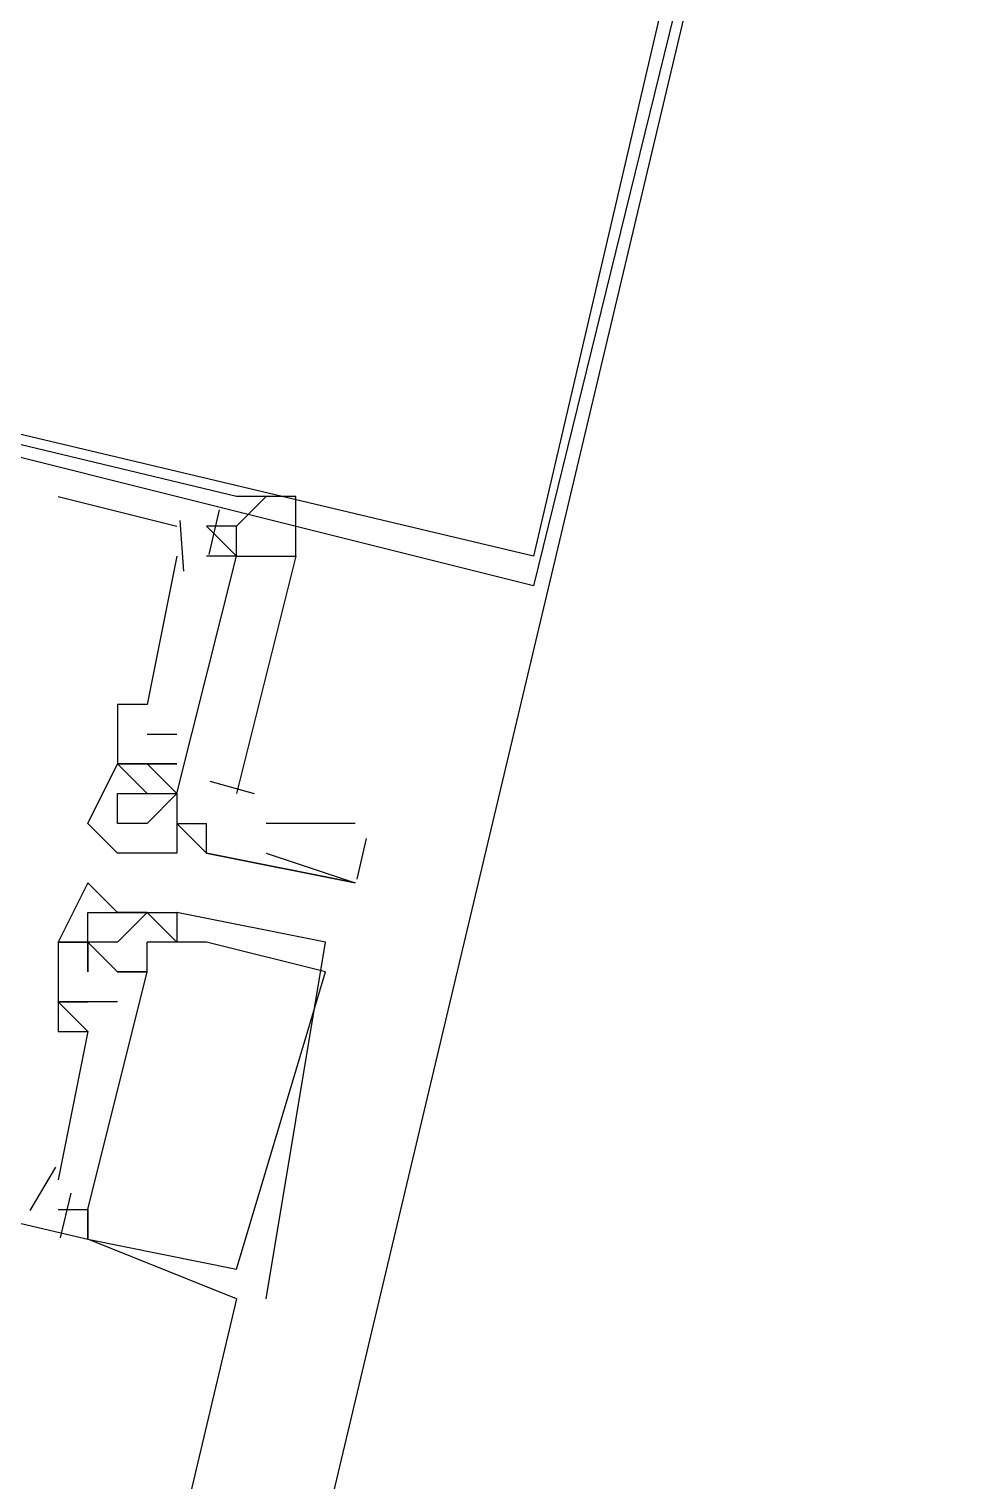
# Model space of a CAD drawing. Header units: feet. Extents: x -84 to 198, y -22 to 181.
# Drawn here: x 102.454 to 102.88, y 155.749 to 156.401 of the extents above; entities that cross this region are included whole.
import ezdxf

# ---------------------------------------------------------------- set-up
doc = ezdxf.new("R2010")
doc.units = ezdxf.units.FT
doc.layers.add('A-LINEA', color=7, linetype='CONTINUOUS')

msp = doc.modelspace()

# ---------------------------------------------------------------- linework, layer by layer
at = {"layer": 'A-LINEA'}
for p, q in [((102.88, 156.9644), (100.9867, 148.9911)), ((102.4667, 156.1911), (102.52, 156.1778)), ((102.4667, 156.1911), (102.4667, 156.1911)), ((102.4667, 156.1911), (102.52, 156.1778)), ((102.4667, 156.1911), (102.4667, 156.1911)), ((102.4667, 156.1911), (102.52, 156.1778)), ((102.4667, 156.1911), (102.4667, 156.1911)), ((102.5467, 156.1911), (102.5467, 156.1911)), ((102.5467, 156.1778), (102.56, 156.1911)), ((102.5467, 156.1911), (102.5467, 156.1911)), ((102.5467, 156.1778), (102.56, 156.1911)), ((102.5467, 156.1911), (102.5467, 156.1911)), ((102.5467, 156.1778), (102.56, 156.1911)), ((102.5467, 156.1911), (102.5467, 156.1911)), ((102.56, 156.1911), (102.56, 156.1911)), ((102.56, 156.1911), (102.56, 156.1911)), ((102.56, 156.1911), (102.56, 156.1911)), ((102.539, 156.1851), (102.5343, 156.1651)), ((102.539, 156.1851), (102.5343, 156.1651)), ((102.539, 156.1851), (102.5343, 156.1651)), ((102.52, 156.1778), (102.52, 156.1778)), ((102.52, 156.1778), (102.52, 156.1778)), ((102.52, 156.1778), (102.52, 156.1778)), ((102.5213, 156.1803), (102.5229, 156.1576)), ((102.5213, 156.1803), (102.5229, 156.1576)), ((102.5213, 156.1803), (102.5229, 156.1576)), ((102.5467, 156.1778), (102.5467, 156.1778)), ((102.5467, 156.1778), (102.5467, 156.1778)), ((102.5467, 156.1778), (102.5467, 156.1778)), ((102.52, 156.1644), (102.5067, 156.0978)), ((102.52, 156.1644), (102.5067, 156.0978)), ((102.52, 156.1644), (102.5067, 156.0978)), ((102.52, 156.1644), (102.52, 156.1644)), ((102.52, 156.1644), (102.52, 156.1644)), ((102.52, 156.1644), (102.52, 156.1644)), ((102.5333, 156.1644), (102.5333, 156.1644)), ((102.5333, 156.1644), (102.5333, 156.1644)), ((102.5333, 156.1644), (102.5333, 156.1644)), ((102.5467, 156.1644), (102.5467, 156.1644)), ((102.5467, 156.1644), (102.5467, 156.1644)), ((102.5467, 156.1644), (102.5467, 156.1644)), ((102.4933, 156.0978), (102.4933, 156.0978)), ((102.4933, 156.0978), (102.4933, 156.0978)), ((102.4933, 156.0978), (102.4933, 156.0978)), ((102.5067, 156.0978), (102.5067, 156.0978)), ((102.5067, 156.0978), (102.5067, 156.0978)), ((102.5067, 156.0978), (102.5067, 156.0978)), ((102.5067, 156.0844), (102.52, 156.0844)), ((102.5067, 156.0844), (102.5067, 156.0844)), ((102.5067, 156.0844), (102.52, 156.0844)), ((102.5067, 156.0844), (102.5067, 156.0844)), ((102.5067, 156.0844), (102.52, 156.0844)), ((102.5067, 156.0844), (102.5067, 156.0844)), ((102.52, 156.0844), (102.52, 156.0844)), ((102.52, 156.0844), (102.52, 156.0844)), ((102.52, 156.0844), (102.52, 156.0844)), ((102.4933, 156.0711), (102.4933, 156.0711)), ((102.4933, 156.0711), (102.4933, 156.0711)), ((102.4933, 156.0711), (102.4933, 156.0711)), ((102.4933, 156.0711), (102.4933, 156.0711)), ((102.4933, 156.0711), (102.4933, 156.0711)), ((102.4933, 156.0711), (102.4933, 156.0711)), ((102.4933, 156.0711), (102.4933, 156.0711)), ((102.5067, 156.0711), (102.5067, 156.0711)), ((102.5067, 156.0711), (102.5067, 156.0711)), ((102.5067, 156.0711), (102.5067, 156.0711)), ((102.5067, 156.0711), (102.5067, 156.0711)), ((102.5067, 156.0711), (102.5067, 156.0711)), ((102.5067, 156.0711), (102.5067, 156.0711)), ((102.5067, 156.0711), (102.5067, 156.0711)), ((102.5067, 156.0711), (102.5067, 156.0711)), ((102.5067, 156.0711), (102.5067, 156.0711)), ((102.5067, 156.0711), (102.5067, 156.0711)), ((102.5067, 156.0711), (102.5067, 156.0711)), ((102.5067, 156.0711), (102.5067, 156.0711)), ((102.5067, 156.0711), (102.5067, 156.0711)), ((102.5067, 156.0711), (102.5067, 156.0711)), ((102.5067, 156.0711), (102.5067, 156.0711)), ((102.52, 156.0711), (102.52, 156.0711)), ((102.52, 156.0711), (102.52, 156.0711)), ((102.52, 156.0711), (102.52, 156.0711)), ((102.52, 156.0711), (102.52, 156.0711)), ((102.52, 156.0711), (102.52, 156.0711)), ((102.52, 156.0711), (102.52, 156.0711)), ((102.52, 156.0711), (102.52, 156.0711)), ((102.52, 156.0711), (102.52, 156.0711)), ((102.52, 156.0711), (102.52, 156.0711)), ((102.5348, 156.0634), (102.5547, 156.0578)), ((102.5348, 156.0634), (102.5547, 156.0578)), ((102.5348, 156.0634), (102.5547, 156.0578)), ((102.4933, 156.0578), (102.4933, 156.0578)), ((102.4933, 156.0578), (102.4933, 156.0578)), ((102.5067, 156.0578), (102.5067, 156.0578)), ((102.52, 156.0578), (102.52, 156.0578)), ((102.52, 156.0578), (102.52, 156.0578)), ((102.52, 156.0578), (102.52, 156.0578)), ((102.52, 156.0578), (102.52, 156.0578)), ((102.52, 156.0578), (102.52, 156.0578)), ((102.48, 156.0444), (102.48, 156.0444)), ((102.4933, 156.0444), (102.4933, 156.0444)), ((102.5067, 156.0444), (102.5067, 156.0444)), ((102.52, 156.0444), (102.52, 156.0444)), ((102.52, 156.0444), (102.52, 156.0444)), ((102.5333, 156.0444), (102.5333, 156.0444)), ((102.5333, 156.0444), (102.5333, 156.0444)), ((102.56, 156.0444), (102.56, 156.0444)), ((102.6, 156.0444), (102.56, 156.0444)), ((102.605, 156.0377), (102.6007, 156.0194)), ((102.4933, 156.0311), (102.4933, 156.0311)), ((102.52, 156.0311), (102.52, 156.0311)), ((102.5333, 156.0311), (102.5333, 156.0311)), ((102.5333, 156.0311), (102.5333, 156.0311)), ((102.5467, 156.0311), (102.5467, 156.0311)), ((102.56, 156.0311), (102.6, 156.0178)), ((102.48, 156.0178), (102.48, 156.0178)), ((102.48, 156.0178), (102.48, 156.0178)), ((102.48, 156.0178), (102.48, 156.0178)), ((102.6, 156.0178), (102.6, 156.0178)), ((102.48, 156.0044), (102.48, 156.0044)), ((102.48, 156.0044), (102.48, 156.0044)), ((102.48, 156.0044), (102.48, 156.0044)), ((102.4933, 156.0044), (102.4933, 156.0044)), ((102.4933, 156.0044), (102.4933, 156.0044)), ((102.4933, 156.0044), (102.4933, 156.0044)), ((102.5067, 156.0044), (102.5067, 156.0044)), ((102.5067, 156.0044), (102.5067, 156.0044)), ((102.5067, 156.0044), (102.5067, 156.0044)), ((102.5067, 156.0044), (102.5067, 156.0044)), ((102.5067, 156.0044), (102.5067, 156.0044)), ((102.5067, 156.0044), (102.5067, 156.0044)), ((102.5067, 156.0044), (102.5067, 156.0044)), ((102.5067, 156.0044), (102.5067, 156.0044)), ((102.5067, 156.0044), (102.5067, 156.0044)), ((102.52, 156.0044), (102.52, 156.0044)), ((102.52, 156.0044), (102.52, 156.0044)), ((102.52, 156.0044), (102.52, 156.0044)), ((102.52, 156.0044), (102.52, 156.0044)), ((102.52, 156.0044), (102.52, 156.0044)), ((102.52, 156.0044), (102.52, 156.0044)), ((102.4667, 155.9911), (102.4667, 155.9911)), ((102.4667, 155.9911), (102.4667, 155.9911)), ((102.4667, 155.9911), (102.4667, 155.9911)), ((102.4667, 155.9911), (102.4667, 155.9911)), ((102.4667, 155.9911), (102.4667, 155.9911)), ((102.4667, 155.9911), (102.4667, 155.9911)), ((102.48, 155.9911), (102.48, 155.9911)), ((102.48, 155.9911), (102.48, 155.9911)), ((102.48, 155.9911), (102.48, 155.9911)), ((102.48, 155.9911), (102.48, 155.9911)), ((102.48, 155.9911), (102.48, 155.9911)), ((102.48, 155.9911), (102.48, 155.9911)), ((102.48, 155.9911), (102.48, 155.9911)), ((102.48, 155.9911), (102.48, 155.9911)), ((102.48, 155.9911), (102.48, 155.9911)), ((102.48, 155.9911), (102.48, 155.9911)), ((102.48, 155.9911), (102.48, 155.9911)), ((102.48, 155.9911), (102.48, 155.9911)), ((102.4933, 155.9911), (102.4933, 155.9911)), ((102.4933, 155.9911), (102.4933, 155.9911)), ((102.4933, 155.9911), (102.4933, 155.9911)), ((102.5067, 155.9911), (102.5067, 155.9911)), ((102.5067, 155.9911), (102.5067, 155.9911)), ((102.5067, 155.9911), (102.5067, 155.9911)), ((102.52, 155.9911), (102.52, 155.9911)), ((102.52, 155.9911), (102.52, 155.9911)), ((102.52, 155.9911), (102.52, 155.9911)), ((102.5333, 155.9911), (102.5333, 155.9911)), ((102.5333, 155.9911), (102.5333, 155.9911)), ((102.5333, 155.9911), (102.5333, 155.9911)), ((102.5867, 155.9911), (102.5867, 155.9911)), ((102.5867, 155.9911), (102.5867, 155.9911)), ((102.5867, 155.9911), (102.5867, 155.9911)), ((102.48, 155.9778), (102.48, 155.9778)), ((102.48, 155.9778), (102.48, 155.9778)), ((102.48, 155.9778), (102.48, 155.9778)), ((102.48, 155.9778), (102.48, 155.9778)), ((102.48, 155.9778), (102.48, 155.9778)), ((102.48, 155.9778), (102.48, 155.9778)), ((102.4933, 155.9778), (102.4933, 155.9778)), ((102.4933, 155.9778), (102.4933, 155.9778)), ((102.4933, 155.9778), (102.4933, 155.9778)), ((102.4933, 155.9778), (102.4933, 155.9778)), ((102.4933, 155.9778), (102.4933, 155.9778)), ((102.4933, 155.9778), (102.4933, 155.9778)), ((102.5067, 155.9778), (102.5067, 155.9778)), ((102.5067, 155.9778), (102.5067, 155.9778)), ((102.5067, 155.9778), (102.5067, 155.9778)), ((102.5067, 155.9778), (102.5067, 155.9778)), ((102.5067, 155.9778), (102.5067, 155.9778)), ((102.5067, 155.9778), (102.5067, 155.9778)), ((102.5867, 155.9778), (102.5867, 155.9778)), ((102.5867, 155.9778), (102.5867, 155.9778)), ((102.5867, 155.9778), (102.5867, 155.9778)), ((102.4667, 155.9644), (102.4667, 155.9644)), ((102.4667, 155.9644), (102.4667, 155.9644)), ((102.4667, 155.9644), (102.4667, 155.9644)), ((102.4667, 155.9644), (102.4667, 155.9644)), ((102.4667, 155.9644), (102.4667, 155.9644)), ((102.4667, 155.9644), (102.4667, 155.9644)), ((102.4933, 155.9644), (102.48, 155.9644)), ((102.48, 155.9644), (102.48, 155.9644)), ((102.48, 155.9644), (102.48, 155.9644)), ((102.48, 155.9644), (102.48, 155.9644)), ((102.48, 155.9644), (102.48, 155.9644)), ((102.4933, 155.9644), (102.48, 155.9644)), ((102.48, 155.9644), (102.48, 155.9644)), ((102.48, 155.9644), (102.48, 155.9644)), ((102.48, 155.9644), (102.48, 155.9644)), ((102.48, 155.9644), (102.48, 155.9644)), ((102.4933, 155.9644), (102.48, 155.9644)), ((102.48, 155.9644), (102.48, 155.9644)), ((102.48, 155.9644), (102.48, 155.9644)), ((102.48, 155.9644), (102.48, 155.9644)), ((102.48, 155.9644), (102.48, 155.9644)), ((102.4933, 155.9644), (102.4933, 155.9644)), ((102.4933, 155.9644), (102.4933, 155.9644)), ((102.4933, 155.9644), (102.4933, 155.9644)), ((102.4667, 155.9511), (102.4667, 155.9511)), ((102.4667, 155.9511), (102.4667, 155.9511)), ((102.4667, 155.9511), (102.4667, 155.9511)), ((102.48, 155.9511), (102.48, 155.9511)), ((102.48, 155.9511), (102.48, 155.9511)), ((102.48, 155.9511), (102.48, 155.9511)), ((102.48, 155.9511), (102.48, 155.9511)), ((102.48, 155.9511), (102.48, 155.9511)), ((102.48, 155.9511), (102.48, 155.9511)), ((102.4655, 155.8902), (102.4539, 155.8707)), ((102.4655, 155.8902), (102.4539, 155.8707)), ((102.4655, 155.8902), (102.4539, 155.8707)), ((102.4667, 155.8844), (102.4667, 155.8844)), ((102.4667, 155.8844), (102.4667, 155.8844)), ((102.4667, 155.8844), (102.4667, 155.8844)), ((102.4723, 155.8784), (102.4676, 155.8584)), ((102.4723, 155.8784), (102.4676, 155.8584)), ((102.4723, 155.8784), (102.4676, 155.8584)), ((102.4667, 155.8711), (102.4667, 155.8711)), ((102.4667, 155.8711), (102.4667, 155.8711)), ((102.4667, 155.8711), (102.4667, 155.8711)), ((102.48, 155.8711), (102.48, 155.8711)), ((102.48, 155.8711), (102.48, 155.8711)), ((102.48, 155.8711), (102.48, 155.8711)), ((102.48, 155.8711), (102.48, 155.8711)), ((102.48, 155.8711), (102.48, 155.8711)), ((102.48, 155.8711), (102.48, 155.8711)), ((102.4667, 155.8578), (102.4667, 155.8578)), ((102.4667, 155.8578), (102.4667, 155.8578)), ((102.4667, 155.8578), (102.4667, 155.8578)), ((102.4667, 155.8578), (102.4667, 155.8578)), ((102.4667, 155.8578), (102.4667, 155.8578)), ((102.4667, 155.8578), (102.4667, 155.8578)), ((102.48, 155.8578), (102.48, 155.8578)), ((102.48, 155.8578), (102.48, 155.8578)), ((102.48, 155.8578), (102.48, 155.8578)), ((102.48, 155.8578), (102.48, 155.8578)), ((102.48, 155.8578), (102.48, 155.8578)), ((102.48, 155.8578), (102.48, 155.8578)), ((102.48, 155.8578), (102.48, 155.8578)), ((102.48, 155.8578), (102.48, 155.8578)), ((102.48, 155.8578), (102.48, 155.8578)), ((102.5467, 155.8444), (102.5467, 155.8444)), ((102.5467, 155.8444), (102.5467, 155.8444)), ((102.5467, 155.8444), (102.5467, 155.8444)), ((102.5467, 155.8311), (101.0133, 149.3378)), ((102.5467, 155.8311), (102.5467, 155.8311)), ((102.5467, 155.8311), (102.5467, 155.8311)), ((102.5467, 155.8311), (102.5467, 155.8311)), ((102.56, 155.8311), (102.56, 155.8311)), ((102.56, 155.8311), (102.56, 155.8311)), ((102.56, 155.8311), (102.56, 155.8311))]:
    msp.add_line(p, q, dxfattribs=at)
for points in [[(102, 156.6844), (102.3333, 157.2711), (102.88, 156.9644), (102.68, 156.1511), (101.88, 156.3511), (101.92, 156.5511), (102, 156.6844)], [(102.0133, 156.6844), (102.3333, 157.2578), (102.8667, 156.9644), (102.68, 156.1644), (101.8933, 156.3511), (101.9333, 156.5378), (102.0133, 156.6844)], [(102.5467, 156.1911), (101.88, 156.3511), (101.84, 156.1911), (101.8533, 156.1911), (101.84, 156.1111), (101.8667, 156.0978)], [(102.5467, 156.1911), (101.88, 156.3511), (101.84, 156.1911), (101.8533, 156.1911), (101.84, 156.1111), (101.8667, 156.0978)], [(102.5467, 156.1911), (101.88, 156.3511), (101.84, 156.1911), (101.8533, 156.1911), (101.84, 156.1111), (101.8667, 156.0978)], [(102.56, 156.1911), (102.5467, 156.1778), (102.5333, 156.1778), (102.5467, 156.1644), (102.5467, 156.1778)], [(102.5467, 156.1644), (102.5733, 156.1644), (102.5733, 156.1911), (102.5467, 156.1911)], [(101.8267, 156.1644), (101.8, 156.0178), (102.48, 155.8578)], [(101.8267, 156.1644), (101.8, 156.0178), (102.48, 155.8578)], [(101.8267, 156.1644), (101.8, 156.0178), (102.48, 155.8578)], [(102.5067, 156.0711), (102.52, 156.0578), (102.5467, 156.1644), (102.5333, 156.1644)], [(102.5067, 156.0711), (102.52, 156.0578), (102.5467, 156.1644), (102.5333, 156.1644)], [(102.5067, 156.0711), (102.52, 156.0578), (102.5467, 156.1644), (102.5333, 156.1644)], [(102.52, 156.0578), (102.5467, 156.1644), (102.5733, 156.1644), (102.5467, 156.0578)], [(102.52, 156.0578), (102.5467, 156.1644), (102.5733, 156.1644), (102.5467, 156.0578)], [(102.52, 156.0578), (102.5467, 156.1644), (102.5733, 156.1644), (102.5467, 156.0578)], [(102.5067, 156.0978), (102.4933, 156.0978), (102.4933, 156.0711), (102.5067, 156.0711), (102.4933, 156.0711), (102.5067, 156.0711), (102.5067, 156.0711)], [(102.5067, 156.0978), (102.4933, 156.0978), (102.4933, 156.0711), (102.5067, 156.0711), (102.4933, 156.0711), (102.5067, 156.0711), (102.5067, 156.0711)], [(102.5067, 156.0978), (102.4933, 156.0978), (102.4933, 156.0711), (102.5067, 156.0711), (102.4933, 156.0711), (102.5067, 156.0711), (102.5067, 156.0711)], [(102.5333, 156.0311), (102.6, 156.0178), (102.6, 156.0178), (102.5333, 156.0311), (102.52, 156.0444), (102.52, 156.0311), (102.4933, 156.0311), (102.48, 156.0444), (102.4933, 156.0711), (102.4933, 156.0711), (102.4933, 156.0711), (102.4933, 156.0711), (102.5067, 156.0578), (102.5067, 156.0578)], [(102.52, 156.0711), (102.5067, 156.0711), (102.52, 156.0711)], [(102.52, 156.0711), (102.5067, 156.0711), (102.52, 156.0711)], [(102.52, 156.0711), (102.5067, 156.0711), (102.52, 156.0711)], [(102.4933, 156.0578), (102.52, 156.0578), (102.5067, 156.0444), (102.4933, 156.0444), (102.4933, 156.0578)], [(102.52, 156.0578), (102.52, 156.0444), (102.52, 156.0444), (102.5333, 156.0444)], [(102.5333, 156.0311), (102.5333, 156.0444), (102.5333, 156.0444)], [(102.5067, 156.0044), (102.4933, 156.0044), (102.48, 156.0178), (102.4667, 155.9911), (102.48, 155.9911), (102.48, 155.9911), (102.48, 155.9778), (102.48, 155.9778), (102.48, 155.9778)], [(102.5067, 156.0044), (102.4933, 156.0044), (102.48, 156.0178), (102.4667, 155.9911), (102.48, 155.9911), (102.48, 155.9911), (102.48, 155.9778), (102.48, 155.9778), (102.48, 155.9778)], [(102.5067, 156.0044), (102.4933, 156.0044), (102.48, 156.0178), (102.4667, 155.9911), (102.48, 155.9911), (102.48, 155.9911), (102.48, 155.9778), (102.48, 155.9778), (102.48, 155.9778)], [(102.4933, 155.9911), (102.48, 155.9911), (102.48, 156.0044), (102.5067, 156.0044), (102.4933, 155.9911)], [(102.4933, 155.9911), (102.48, 155.9911), (102.48, 156.0044), (102.5067, 156.0044), (102.4933, 155.9911)], [(102.4933, 155.9911), (102.48, 155.9911), (102.48, 156.0044), (102.5067, 156.0044), (102.4933, 155.9911)], [(102.56, 155.8311), (102.5867, 155.9911), (102.52, 156.0044), (102.52, 155.9911), (102.5067, 156.0044), (102.52, 156.0044)], [(102.56, 155.8311), (102.5867, 155.9911), (102.52, 156.0044), (102.52, 155.9911), (102.5067, 156.0044), (102.52, 156.0044)], [(102.56, 155.8311), (102.5867, 155.9911), (102.52, 156.0044), (102.52, 155.9911), (102.5067, 156.0044), (102.52, 156.0044)], [(102.48, 155.9778), (102.48, 155.9911), (102.4667, 155.9911), (102.4667, 155.9511), (102.48, 155.9511), (102.4667, 155.8844)], [(102.48, 155.9778), (102.48, 155.9911), (102.4667, 155.9911), (102.4667, 155.9511), (102.48, 155.9511), (102.4667, 155.8844)], [(102.48, 155.9778), (102.48, 155.9911), (102.4667, 155.9911), (102.4667, 155.9511), (102.48, 155.9511), (102.4667, 155.8844)], [(102.5467, 155.8311), (102.5467, 155.8311), (102.48, 155.8578), (102.48, 155.8711), (102.48, 155.8578), (102.5467, 155.8444), (102.5467, 155.8444), (102.5867, 155.9778), (102.5867, 155.9778), (102.5333, 155.9911), (102.5333, 155.9911), (102.5333, 155.9911), (102.5333, 155.9911), (102.5067, 155.9911), (102.5067, 155.9911)], [(102.48, 155.9911), (102.4933, 155.9778), (102.4933, 155.9778), (102.5067, 155.9778), (102.5067, 155.9911)], [(102.5467, 155.8311), (102.5467, 155.8311), (102.48, 155.8578), (102.48, 155.8711), (102.48, 155.8578), (102.5467, 155.8444), (102.5467, 155.8444), (102.5867, 155.9778), (102.5867, 155.9778), (102.5333, 155.9911), (102.5333, 155.9911), (102.5333, 155.9911), (102.5333, 155.9911), (102.5067, 155.9911), (102.5067, 155.9911)], [(102.48, 155.9911), (102.4933, 155.9778), (102.4933, 155.9778), (102.5067, 155.9778), (102.5067, 155.9911)], [(102.5467, 155.8311), (102.5467, 155.8311), (102.48, 155.8578), (102.48, 155.8711), (102.48, 155.8578), (102.5467, 155.8444), (102.5467, 155.8444), (102.5867, 155.9778), (102.5867, 155.9778), (102.5333, 155.9911), (102.5333, 155.9911), (102.5333, 155.9911), (102.5333, 155.9911), (102.5067, 155.9911), (102.5067, 155.9911)], [(102.48, 155.9911), (102.4933, 155.9778), (102.4933, 155.9778), (102.5067, 155.9778), (102.5067, 155.9911)], [(102.4667, 155.8711), (102.48, 155.8711), (102.5067, 155.9778), (102.4933, 155.9778)], [(102.4667, 155.8711), (102.48, 155.8711), (102.5067, 155.9778), (102.4933, 155.9778)], [(102.4667, 155.8711), (102.48, 155.8711), (102.5067, 155.9778), (102.4933, 155.9778)], [(102.48, 155.9511), (102.4667, 155.9644), (102.48, 155.9644), (102.4667, 155.9644)], [(102.48, 155.9511), (102.4667, 155.9644), (102.48, 155.9644), (102.4667, 155.9644)], [(102.48, 155.9511), (102.4667, 155.9644), (102.48, 155.9644), (102.4667, 155.9644)]]:
    msp.add_lwpolyline(points, dxfattribs=at)

doc.saveas('drawing.dxf')
